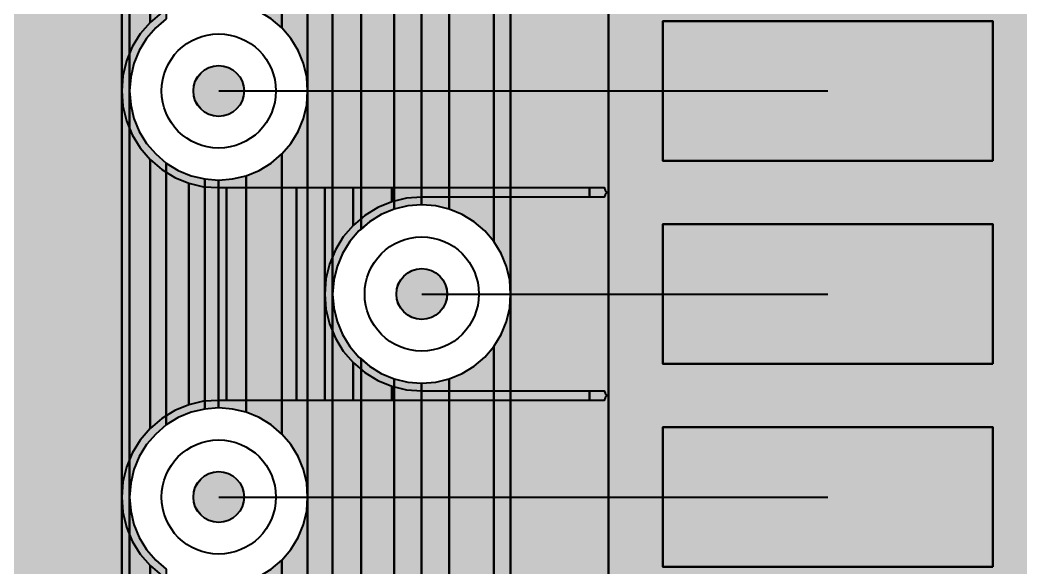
# Model space of a CAD drawing. Header units: millimetres. Extents: x 3.5 to 57, y 2.4 to 42.4.
# Drawn here: x 48.037 to 51.981, y 20.548 to 22.707 of the extents above; entities that cross this region are included whole.
import ezdxf

# ---------------------------------------------------------------- set-up
doc = ezdxf.new("R2010")
doc.units = ezdxf.units.MM
for name, color, linetype in [('bottom_copper', 7, 'Continuous'), ('drill_plated', 7, 'Continuous'), ('top_copper', 7, 'Continuous')]:
    doc.layers.add(name, color=color, linetype=linetype)

# ---------------------------------------------------------------- blocks, each defined once
blk = doc.blocks.new('Block2128')
at = {"layer": 'bottom_copper', "lineweight": 40}
for points in [[(0.6267, 0), (0.2415, 0), (0.2415, 38.9999), (0.6267, 38.9999), (0.6267, 0)], [(4.3404, 8.4999), (0.6267, 8.4999), (0.6267, 31), (4.3404, 31), (4.3404, 8.4999)], [(0.2415, 18.8353), (0.2383, 18.8902), (0.2254, 18.9438), (0.2043, 18.9947), (0.1755, 19.0417), (0.1755, 20.2289), (0.2043, 20.2759), (0.2254, 20.3268), (0.2383, 20.3804), (0.2415, 20.4353), (0.2415, 18.8353)], [(0.1755, 19.0417), (0.1398, 19.0836), (0.0979, 19.1193), (0.0509, 19.1481), (0, 19.1692), (0, 20.1014), (0.0509, 20.1225), (0.0979, 20.1513), (0.1398, 20.187), (0.1755, 20.2289), (0.1755, 19.0417)], [(0, 19.1692), (-0.0536, 19.1821), (-0.1085, 19.1864), (-0.109, 19.1863), (-0.109, 20.0843), (-0.1085, 20.0842), (-0.0536, 20.0885), (0, 20.1014), (0, 19.1692)], [(0.2415, 17.2353), (0.2383, 17.2902), (0.2254, 17.3438), (0.2043, 17.3947), (0.1755, 17.4417), (0.1755, 18.6289), (0.2043, 18.6759), (0.2254, 18.7268), (0.2383, 18.7804), (0.2415, 18.8353), (0.2415, 17.2353)], [(0.1755, 17.4417), (0.1398, 17.4836), (0.0979, 17.5193), (0.0509, 17.5481), (0, 17.5692), (0, 18.5014), (0.0509, 18.5225), (0.0979, 18.5513), (0.1398, 18.587), (0.1755, 18.6289), (0.1755, 17.4417)], [(0, 17.5692), (-0.0536, 17.5821), (-0.1085, 17.5864), (-0.109, 17.5863), (-0.109, 18.4843), (-0.1085, 18.4842), (-0.0536, 18.4885), (0, 18.5014), (0, 17.5692)]]:
    blk.add_hatch(color=7, dxfattribs=at).paths.add_polyline_path(points, flags=0)
at = {"layer": 'bottom_copper', "color": 7, "lineweight": 40}
for points in [[(0.6267, 0), (0.2415, 0), (0.2415, 38.9999), (0.6267, 38.9999), (0.6267, 0)], [(4.3404, 8.4999), (0.6267, 8.4999), (0.6267, 31), (4.3404, 31), (4.3404, 8.4999)], [(0.2415, 18.8353), (0.2383, 18.8902), (0.2254, 18.9438), (0.2043, 18.9947), (0.1755, 19.0417), (0.1755, 20.2289), (0.2043, 20.2759), (0.2254, 20.3268), (0.2383, 20.3804), (0.2415, 20.4353), (0.2415, 18.8353)], [(0.1755, 19.0417), (0.1398, 19.0836), (0.0979, 19.1193), (0.0509, 19.1481), (0, 19.1692), (0, 20.1014), (0.0509, 20.1225), (0.0979, 20.1513), (0.1398, 20.187), (0.1755, 20.2289), (0.1755, 19.0417)], [(0, 19.1692), (-0.0536, 19.1821), (-0.1085, 19.1864), (-0.109, 19.1863), (-0.109, 20.0843), (-0.1085, 20.0842), (-0.0536, 20.0885), (0, 20.1014), (0, 19.1692)], [(0.2415, 17.2353), (0.2383, 17.2902), (0.2254, 17.3438), (0.2043, 17.3947), (0.1755, 17.4417), (0.1755, 18.6289), (0.2043, 18.6759), (0.2254, 18.7268), (0.2383, 18.7804), (0.2415, 18.8353), (0.2415, 17.2353)], [(0.1755, 17.4417), (0.1398, 17.4836), (0.0979, 17.5193), (0.0509, 17.5481), (0, 17.5692), (0, 18.5014), (0.0509, 18.5225), (0.0979, 18.5513), (0.1398, 18.587), (0.1755, 18.6289), (0.1755, 17.4417)], [(0, 17.5692), (-0.0536, 17.5821), (-0.1085, 17.5864), (-0.109, 17.5863), (-0.109, 18.4843), (-0.1085, 18.4842), (-0.0536, 18.4885), (0, 18.5014), (0, 17.5692)]]:
    blk.add_lwpolyline(points, close=True, dxfattribs=at)
blk = doc.blocks.new('Block3784')
at = {"layer": 'bottom_copper', "lineweight": 40}
for points in [[(0.3404, 4.6788), (0.3385, 4.6819), (0.2736, 4.7579), (0.2415, 4.7853), (0.2415, 38.9999), (0.3404, 38.9999), (0.3404, 4.6788)], [(0.2415, 19.6353), (0.2383, 19.6902), (0.2254, 19.7438), (0.2043, 19.7947), (0.1755, 19.8417), (0.1398, 19.8836), (0.1398, 20.987), (0.1755, 21.0289), (0.2043, 21.0759), (0.2254, 21.1268), (0.2383, 21.1804), (0.2415, 21.2353), (0.2415, 19.6353)], [(0.1398, 19.8836), (0.0979, 19.9193), (0.0509, 19.9481), (0, 19.9692), (0, 20.9014), (0.0509, 20.9225), (0.0979, 20.9513), (0.1398, 20.987), (0.1398, 19.8836)], [(0.4523, 19.0914), (0.4432, 19.0836), (0.4075, 19.0417), (0.3787, 18.9947), (0.3576, 18.9438), (0.3447, 18.8902), (0.3404, 18.8353), (0.3404, 20.4353), (0.3447, 20.3804), (0.3576, 20.3268), (0.3787, 20.2759), (0.4075, 20.2289), (0.4432, 20.187), (0.4523, 20.1792), (0.4523, 19.0914)], [(0.583, 19.1692), (0.5321, 19.1481), (0.4851, 19.1193), (0.4523, 19.0914), (0.4523, 20.1792), (0.4851, 20.1513), (0.5321, 20.1225), (0.583, 20.1014), (0.583, 19.1692)], [(0.691, 19.1863), (0.6366, 19.1821), (0.583, 19.1692), (0.583, 20.1014), (0.6366, 20.0885), (0.691, 20.0843), (0.691, 19.1863)], [(0.2415, 18.0353), (0.2383, 18.0902), (0.2254, 18.1438), (0.2043, 18.1947), (0.1755, 18.2417), (0.1398, 18.2836), (0.1398, 19.387), (0.1755, 19.4289), (0.2043, 19.4759), (0.2254, 19.5268), (0.2383, 19.5804), (0.2415, 19.6353), (0.2415, 18.0353)], [(0.1398, 18.2836), (0.0979, 18.3193), (0.0509, 18.3481), (0, 18.3692), (0, 19.3014), (0.0509, 19.3225), (0.0979, 19.3513), (0.1398, 19.387), (0.1398, 18.2836)], [(0, 18.3692), (-0.0536, 18.3821), (-0.1085, 18.3864), (-0.109, 18.3863), (-0.109, 19.2843), (-0.1085, 19.2842), (-0.0536, 19.2885), (0, 19.3014), (0, 18.3692)], [(0.4523, 17.4914), (0.4432, 17.4836), (0.4075, 17.4417), (0.3787, 17.3947), (0.3576, 17.3438), (0.3447, 17.2902), (0.3404, 17.2353), (0.3404, 18.8353), (0.3447, 18.7804), (0.3576, 18.7268), (0.3787, 18.6759), (0.4075, 18.6289), (0.4432, 18.587), (0.4523, 18.5792), (0.4523, 17.4914)], [(0.583, 17.5692), (0.5321, 17.5481), (0.4851, 17.5193), (0.4523, 17.4914), (0.4523, 18.5792), (0.4851, 18.5513), (0.5321, 18.5225), (0.583, 18.5014), (0.583, 17.5692)], [(0.691, 17.5863), (0.6366, 17.5821), (0.583, 17.5692), (0.583, 18.5014), (0.6366, 18.4885), (0.691, 18.4843), (0.691, 17.5863)], [(0.2415, 16.4353), (0.2383, 16.4902), (0.2254, 16.5438), (0.2043, 16.5947), (0.1755, 16.6417), (0.1398, 16.6836), (0.1398, 17.787), (0.1755, 17.8289), (0.2043, 17.8759), (0.2254, 17.9268), (0.2383, 17.9804), (0.2415, 18.0353), (0.2415, 16.4353)], [(0.1398, 16.6836), (0.0979, 16.7193), (0.0509, 16.7481), (0, 16.7692), (0, 17.7014), (0.0509, 17.7225), (0.0979, 17.7513), (0.1398, 17.787), (0.1398, 16.6836)]]:
    blk.add_hatch(color=7, dxfattribs=at).paths.add_polyline_path(points, flags=0)
at = {"layer": 'bottom_copper', "color": 7, "lineweight": 40}
for points in [[(0.3404, 4.6788), (0.3385, 4.6819), (0.2736, 4.7579), (0.2415, 4.7853), (0.2415, 38.9999), (0.3404, 38.9999), (0.3404, 4.6788)], [(0.2415, 19.6353), (0.2383, 19.6902), (0.2254, 19.7438), (0.2043, 19.7947), (0.1755, 19.8417), (0.1398, 19.8836), (0.1398, 20.987), (0.1755, 21.0289), (0.2043, 21.0759), (0.2254, 21.1268), (0.2383, 21.1804), (0.2415, 21.2353), (0.2415, 19.6353)], [(0.1398, 19.8836), (0.0979, 19.9193), (0.0509, 19.9481), (0, 19.9692), (0, 20.9014), (0.0509, 20.9225), (0.0979, 20.9513), (0.1398, 20.987), (0.1398, 19.8836)], [(0.4523, 19.0914), (0.4432, 19.0836), (0.4075, 19.0417), (0.3787, 18.9947), (0.3576, 18.9438), (0.3447, 18.8902), (0.3404, 18.8353), (0.3404, 20.4353), (0.3447, 20.3804), (0.3576, 20.3268), (0.3787, 20.2759), (0.4075, 20.2289), (0.4432, 20.187), (0.4523, 20.1792), (0.4523, 19.0914)], [(0.583, 19.1692), (0.5321, 19.1481), (0.4851, 19.1193), (0.4523, 19.0914), (0.4523, 20.1792), (0.4851, 20.1513), (0.5321, 20.1225), (0.583, 20.1014), (0.583, 19.1692)], [(0.691, 19.1863), (0.6366, 19.1821), (0.583, 19.1692), (0.583, 20.1014), (0.6366, 20.0885), (0.691, 20.0843), (0.691, 19.1863)], [(0.2415, 18.0353), (0.2383, 18.0902), (0.2254, 18.1438), (0.2043, 18.1947), (0.1755, 18.2417), (0.1398, 18.2836), (0.1398, 19.387), (0.1755, 19.4289), (0.2043, 19.4759), (0.2254, 19.5268), (0.2383, 19.5804), (0.2415, 19.6353), (0.2415, 18.0353)], [(0.1398, 18.2836), (0.0979, 18.3193), (0.0509, 18.3481), (0, 18.3692), (0, 19.3014), (0.0509, 19.3225), (0.0979, 19.3513), (0.1398, 19.387), (0.1398, 18.2836)], [(0, 18.3692), (-0.0536, 18.3821), (-0.1085, 18.3864), (-0.109, 18.3863), (-0.109, 19.2843), (-0.1085, 19.2842), (-0.0536, 19.2885), (0, 19.3014), (0, 18.3692)], [(0.4523, 17.4914), (0.4432, 17.4836), (0.4075, 17.4417), (0.3787, 17.3947), (0.3576, 17.3438), (0.3447, 17.2902), (0.3404, 17.2353), (0.3404, 18.8353), (0.3447, 18.7804), (0.3576, 18.7268), (0.3787, 18.6759), (0.4075, 18.6289), (0.4432, 18.587), (0.4523, 18.5792), (0.4523, 17.4914)], [(0.583, 17.5692), (0.5321, 17.5481), (0.4851, 17.5193), (0.4523, 17.4914), (0.4523, 18.5792), (0.4851, 18.5513), (0.5321, 18.5225), (0.583, 18.5014), (0.583, 17.5692)], [(0.691, 17.5863), (0.6366, 17.5821), (0.583, 17.5692), (0.583, 18.5014), (0.6366, 18.4885), (0.691, 18.4843), (0.691, 17.5863)], [(0.2415, 16.4353), (0.2383, 16.4902), (0.2254, 16.5438), (0.2043, 16.5947), (0.1755, 16.6417), (0.1398, 16.6836), (0.1398, 17.787), (0.1755, 17.8289), (0.2043, 17.8759), (0.2254, 17.9268), (0.2383, 17.9804), (0.2415, 18.0353), (0.2415, 16.4353)], [(0.1398, 16.6836), (0.0979, 16.7193), (0.0509, 16.7481), (0, 16.7692), (0, 17.7014), (0.0509, 17.7225), (0.0979, 17.7513), (0.1398, 17.787), (0.1398, 16.6836)]]:
    blk.add_lwpolyline(points, close=True, dxfattribs=at)
blk = doc.blocks.new('Block4807')
at = {"layer": 'bottom_copper', "lineweight": 40}
for points in [[(7.5396, 4.9425), (3.2753, 4.9425), (3.2753, 38.9999), (7.5396, 38.9999), (7.5396, 4.9425)], [(7.6843, 19.9193), (7.6424, 19.8836), (7.6067, 19.8417), (7.5779, 19.7947), (7.5568, 19.7438), (7.5439, 19.6902), (7.5396, 19.6353), (7.5396, 21.2353), (7.5439, 21.1804), (7.5568, 21.1268), (7.5779, 21.0759), (7.6067, 21.0289), (7.6424, 20.987), (7.6843, 20.9513), (7.6843, 19.9193)], [(7.6843, 18.3193), (7.6424, 18.2836), (7.6067, 18.2417), (7.5779, 18.1947), (7.5568, 18.1438), (7.5439, 18.0902), (7.5396, 18.0353), (7.5396, 19.6353), (7.5439, 19.5804), (7.5568, 19.5268), (7.5779, 19.4759), (7.6067, 19.4289), (7.6424, 19.387), (7.6843, 19.3513), (7.6843, 18.3193)], [(7.8358, 18.3821), (7.7822, 18.3692), (7.7313, 18.3481), (7.6843, 18.3193), (7.6843, 19.3513), (7.7313, 19.3225), (7.7822, 19.3014), (7.8358, 19.2885), (7.8358, 18.3821)], [(7.8902, 18.3863), (7.8358, 18.3821), (7.8358, 19.2885), (7.8902, 19.2843), (7.8902, 18.3863)], [(7.6843, 16.7193), (7.6424, 16.6836), (7.6067, 16.6417), (7.5779, 16.5947), (7.5568, 16.5438), (7.5439, 16.4902), (7.5396, 16.4353), (7.5396, 18.0353), (7.5439, 17.9804), (7.5568, 17.9268), (7.5779, 17.8759), (7.6067, 17.8289), (7.6424, 17.787), (7.6843, 17.7513), (7.6843, 16.7193)]]:
    blk.add_hatch(color=7, dxfattribs=at).paths.add_polyline_path(points, flags=0)
at = {"layer": 'bottom_copper', "color": 7, "lineweight": 40}
for points in [[(7.5396, 4.9425), (3.2753, 4.9425), (3.2753, 38.9999), (7.5396, 38.9999), (7.5396, 4.9425)], [(7.6843, 19.9193), (7.6424, 19.8836), (7.6067, 19.8417), (7.5779, 19.7947), (7.5568, 19.7438), (7.5439, 19.6902), (7.5396, 19.6353), (7.5396, 21.2353), (7.5439, 21.1804), (7.5568, 21.1268), (7.5779, 21.0759), (7.6067, 21.0289), (7.6424, 20.987), (7.6843, 20.9513), (7.6843, 19.9193)], [(7.6843, 18.3193), (7.6424, 18.2836), (7.6067, 18.2417), (7.5779, 18.1947), (7.5568, 18.1438), (7.5439, 18.0902), (7.5396, 18.0353), (7.5396, 19.6353), (7.5439, 19.5804), (7.5568, 19.5268), (7.5779, 19.4759), (7.6067, 19.4289), (7.6424, 19.387), (7.6843, 19.3513), (7.6843, 18.3193)], [(7.8358, 18.3821), (7.7822, 18.3692), (7.7313, 18.3481), (7.6843, 18.3193), (7.6843, 19.3513), (7.7313, 19.3225), (7.7822, 19.3014), (7.8358, 19.2885), (7.8358, 18.3821)], [(7.8902, 18.3863), (7.8358, 18.3821), (7.8358, 19.2885), (7.8902, 19.2843), (7.8902, 18.3863)], [(7.6843, 16.7193), (7.6424, 16.6836), (7.6067, 16.6417), (7.5779, 16.5947), (7.5568, 16.5438), (7.5439, 16.4902), (7.5396, 16.4353), (7.5396, 18.0353), (7.5439, 17.9804), (7.5568, 17.9268), (7.5779, 17.8759), (7.6067, 17.8289), (7.6424, 17.787), (7.6843, 17.7513), (7.6843, 16.7193)]]:
    blk.add_lwpolyline(points, close=True, dxfattribs=at)
blk = doc.blocks.new('Block24421')
at = {"layer": 'top_copper', "lineweight": 40}
for points in [[(-0.112, 4.9425), (-2.0841, 4.9425), (-2.0841, 38.9999), (-0.112, 38.9999), (-0.112, 4.9425)], [(0, 19.9055), (-0.039, 19.8599), (-0.0703, 19.8088), (-0.0933, 19.7534), (-0.1073, 19.6951), (-0.112, 19.6353), (-0.112, 21.2353), (-0.1073, 21.1755), (-0.0933, 21.1172), (-0.0703, 21.0618), (-0.039, 21.0107), (0, 20.9651), (0, 19.9055)], [(0.1521, 19.9988), (0.0967, 19.9758), (0.0456, 19.9445), (0, 19.9055), (0, 20.9651), (0.0456, 20.9261), (0.0967, 20.8948), (0.1521, 20.8718), (0.1521, 19.9988)], [(0, 18.3055), (-0.039, 18.2599), (-0.0703, 18.2088), (-0.0933, 18.1534), (-0.1073, 18.0951), (-0.112, 18.0353), (-0.112, 19.6353), (-0.1073, 19.5755), (-0.0933, 19.5172), (-0.0703, 19.4618), (-0.039, 19.4107), (0, 19.3651), (0, 18.3055)], [(0.1521, 18.3988), (0.0967, 18.3758), (0.0456, 18.3445), (0, 18.3055), (0, 19.3651), (0.0456, 19.3261), (0.0967, 19.2948), (0.1521, 19.2718), (0.1521, 18.3988)], [(0.3015, 18.4163), (0.2702, 18.4163), (0.2104, 18.4128), (0.1521, 18.3988), (0.1521, 19.2718), (0.2104, 19.2578), (0.2702, 19.2543), (0.3015, 19.2543), (0.3015, 18.4163)], [(0.5763, 18.4163), (0.3015, 18.4163), (0.3015, 19.2543), (0.5763, 19.2543), (0.5763, 18.4163)], [(0.688, 18.4163), (0.5763, 18.4163), (0.5763, 19.2543), (0.688, 19.2543), (0.688, 18.4163)], [(0.8, 19.1055), (0.761, 19.0599), (0.7297, 19.0088), (0.7067, 18.9534), (0.6927, 18.8951), (0.688, 18.8353), (0.688, 19.2543), (0.8, 19.2543), (0.8, 19.1055)], [(0.9521, 19.1988), (0.8967, 19.1758), (0.8456, 19.1445), (0.8, 19.1055), (0.8, 19.2543), (0.9521, 19.2543), (0.9521, 19.1988)], [(1.7315, 19.2163), (1.0702, 19.2163), (1.0104, 19.2128), (0.9521, 19.1988), (0.9521, 19.2543), (1.7315, 19.2543), (1.7315, 19.2163)], [(0.8, 18.4163), (0.688, 18.4163), (0.688, 18.8353), (0.6927, 18.7755), (0.7067, 18.7172), (0.7297, 18.6618), (0.761, 18.6107), (0.8, 18.5651), (0.8, 18.4163)], [(0.9521, 18.4163), (0.8, 18.4163), (0.8, 18.5651), (0.8456, 18.5261), (0.8967, 18.4948), (0.9521, 18.4718), (0.9521, 18.4163)], [(1.7315, 18.4163), (0.9521, 18.4163), (0.9521, 18.4718), (1.0104, 18.4578), (1.0702, 18.4543), (1.7315, 18.4543), (1.7315, 18.4163)], [(0, 16.7055), (-0.039, 16.6599), (-0.0703, 16.6088), (-0.0933, 16.5534), (-0.1073, 16.4951), (-0.112, 16.4353), (-0.112, 18.0353), (-0.1073, 17.9755), (-0.0933, 17.9172), (-0.0703, 17.8618), (-0.039, 17.8107), (0, 17.7651), (0, 16.7055)], [(0.1521, 16.7988), (0.0967, 16.7758), (0.0456, 16.7445), (0, 16.7055), (0, 17.7651), (0.0456, 17.7261), (0.0967, 17.6948), (0.1521, 17.6718), (0.1521, 16.7988)]]:
    blk.add_hatch(color=7, dxfattribs=at).paths.add_polyline_path(points, flags=0)
at = {"layer": 'top_copper', "color": 7, "lineweight": 40}
for points in [[(-0.112, 4.9425), (-2.0841, 4.9425), (-2.0841, 38.9999), (-0.112, 38.9999), (-0.112, 4.9425)], [(0, 19.9055), (-0.039, 19.8599), (-0.0703, 19.8088), (-0.0933, 19.7534), (-0.1073, 19.6951), (-0.112, 19.6353), (-0.112, 21.2353), (-0.1073, 21.1755), (-0.0933, 21.1172), (-0.0703, 21.0618), (-0.039, 21.0107), (0, 20.9651), (0, 19.9055)], [(0.1521, 19.9988), (0.0967, 19.9758), (0.0456, 19.9445), (0, 19.9055), (0, 20.9651), (0.0456, 20.9261), (0.0967, 20.8948), (0.1521, 20.8718), (0.1521, 19.9988)], [(0, 18.3055), (-0.039, 18.2599), (-0.0703, 18.2088), (-0.0933, 18.1534), (-0.1073, 18.0951), (-0.112, 18.0353), (-0.112, 19.6353), (-0.1073, 19.5755), (-0.0933, 19.5172), (-0.0703, 19.4618), (-0.039, 19.4107), (0, 19.3651), (0, 18.3055)], [(0.1521, 18.3988), (0.0967, 18.3758), (0.0456, 18.3445), (0, 18.3055), (0, 19.3651), (0.0456, 19.3261), (0.0967, 19.2948), (0.1521, 19.2718), (0.1521, 18.3988)], [(0.3015, 18.4163), (0.2702, 18.4163), (0.2104, 18.4128), (0.1521, 18.3988), (0.1521, 19.2718), (0.2104, 19.2578), (0.2702, 19.2543), (0.3015, 19.2543), (0.3015, 18.4163)], [(0.5763, 18.4163), (0.3015, 18.4163), (0.3015, 19.2543), (0.5763, 19.2543), (0.5763, 18.4163)], [(0.688, 18.4163), (0.5763, 18.4163), (0.5763, 19.2543), (0.688, 19.2543), (0.688, 18.4163)], [(0.8, 19.1055), (0.761, 19.0599), (0.7297, 19.0088), (0.7067, 18.9534), (0.6927, 18.8951), (0.688, 18.8353), (0.688, 19.2543), (0.8, 19.2543), (0.8, 19.1055)], [(0.9521, 19.1988), (0.8967, 19.1758), (0.8456, 19.1445), (0.8, 19.1055), (0.8, 19.2543), (0.9521, 19.2543), (0.9521, 19.1988)], [(1.7315, 19.2163), (1.0702, 19.2163), (1.0104, 19.2128), (0.9521, 19.1988), (0.9521, 19.2543), (1.7315, 19.2543), (1.7315, 19.2163)], [(0.8, 18.4163), (0.688, 18.4163), (0.688, 18.8353), (0.6927, 18.7755), (0.7067, 18.7172), (0.7297, 18.6618), (0.761, 18.6107), (0.8, 18.5651), (0.8, 18.4163)], [(0.9521, 18.4163), (0.8, 18.4163), (0.8, 18.5651), (0.8456, 18.5261), (0.8967, 18.4948), (0.9521, 18.4718), (0.9521, 18.4163)], [(1.7315, 18.4163), (0.9521, 18.4163), (0.9521, 18.4718), (1.0104, 18.4578), (1.0702, 18.4543), (1.7315, 18.4543), (1.7315, 18.4163)], [(0, 16.7055), (-0.039, 16.6599), (-0.0703, 16.6088), (-0.0933, 16.5534), (-0.1073, 16.4951), (-0.112, 16.4353), (-0.112, 18.0353), (-0.1073, 17.9755), (-0.0933, 17.9172), (-0.0703, 17.8618), (-0.039, 17.8107), (0, 17.7651), (0, 16.7055)], [(0.1521, 16.7988), (0.0967, 16.7758), (0.0456, 16.7445), (0, 16.7055), (0, 17.7651), (0.0456, 17.7261), (0.0967, 17.6948), (0.1521, 17.6718), (0.1521, 16.7988)]]:
    blk.add_lwpolyline(points, close=True, dxfattribs=at)

msp = doc.modelspace()

# ---------------------------------------------------------------- hatches: boundary and pattern name
at = {"layer": 'bottom_copper', "lineweight": 40}
for points in [[(48.9184, 22.4076), (48.9127, 22.3888), (48.9034, 22.3715), (48.891, 22.3564), (48.8759, 22.344), (48.8586, 22.3347), (48.8398, 22.329), (48.8203, 22.3271), (48.8008, 22.329), (48.782, 22.3347), (48.7647, 22.344), (48.7496, 22.3564), (48.7372, 22.3715), (48.7279, 22.3888), (48.7222, 22.4076), (48.7203, 22.4271), (48.7222, 22.4466), (48.7279, 22.4654), (48.7372, 22.4827), (48.7496, 22.4978), (48.7647, 22.5102), (48.782, 22.5195), (48.8008, 22.5252), (48.8203, 22.5271), (48.8398, 22.5252), (48.8586, 22.5195), (48.8759, 22.5102), (48.891, 22.4978), (48.9034, 22.4827), (48.9127, 22.4654), (48.9184, 22.4466), (48.9203, 22.4271), (48.9184, 22.4076)], [(49.7184, 21.6076), (49.7127, 21.5888), (49.7034, 21.5715), (49.691, 21.5564), (49.6759, 21.544), (49.6586, 21.5347), (49.6398, 21.529), (49.6203, 21.5271), (49.6008, 21.529), (49.582, 21.5347), (49.5647, 21.544), (49.5496, 21.5564), (49.5372, 21.5715), (49.5279, 21.5888), (49.5222, 21.6076), (49.5203, 21.6271), (49.5222, 21.6466), (49.5279, 21.6654), (49.5372, 21.6827), (49.5496, 21.6978), (49.5647, 21.7102), (49.582, 21.7195), (49.6008, 21.7252), (49.6203, 21.7271), (49.6398, 21.7252), (49.6586, 21.7195), (49.6759, 21.7102), (49.691, 21.6978), (49.7034, 21.6827), (49.7127, 21.6654), (49.7184, 21.6466), (49.7203, 21.6271), (49.7184, 21.6076)], [(48.9184, 20.8076), (48.9127, 20.7888), (48.9034, 20.7715), (48.891, 20.7564), (48.8759, 20.744), (48.8586, 20.7347), (48.8398, 20.729), (48.8203, 20.7271), (48.8008, 20.729), (48.782, 20.7347), (48.7647, 20.744), (48.7496, 20.7564), (48.7372, 20.7715), (48.7279, 20.7888), (48.7222, 20.8076), (48.7203, 20.8271), (48.7222, 20.8466), (48.7279, 20.8654), (48.7372, 20.8827), (48.7496, 20.8978), (48.7647, 20.9102), (48.782, 20.9195), (48.8008, 20.9252), (48.8203, 20.9271), (48.8398, 20.9252), (48.8586, 20.9195), (48.8759, 20.9102), (48.891, 20.8978), (48.9034, 20.8827), (48.9127, 20.8654), (48.9184, 20.8466), (48.9203, 20.8271), (48.9184, 20.8076)]]:
    msp.add_hatch(color=7, dxfattribs=at).paths.add_polyline_path(points, flags=0)
at = {"layer": 'drill_plated', "lineweight": 40}
for points in [[(48.9184, 22.4076), (48.9127, 22.3888), (48.9034, 22.3715), (48.891, 22.3564), (48.8759, 22.344), (48.8586, 22.3347), (48.8398, 22.329), (48.8203, 22.3271), (48.8008, 22.329), (48.782, 22.3347), (48.7647, 22.344), (48.7496, 22.3564), (48.7372, 22.3715), (48.7279, 22.3888), (48.7222, 22.4076), (48.7203, 22.4271), (48.7222, 22.4466), (48.7279, 22.4654), (48.7372, 22.4827), (48.7496, 22.4978), (48.7647, 22.5102), (48.782, 22.5195), (48.8008, 22.5252), (48.8203, 22.5271), (48.8398, 22.5252), (48.8586, 22.5195), (48.8759, 22.5102), (48.891, 22.4978), (48.9034, 22.4827), (48.9127, 22.4654), (48.9184, 22.4466), (48.9203, 22.4271), (48.9184, 22.4076)], [(49.7184, 21.6076), (49.7127, 21.5888), (49.7034, 21.5715), (49.691, 21.5564), (49.6759, 21.544), (49.6586, 21.5347), (49.6398, 21.529), (49.6203, 21.5271), (49.6008, 21.529), (49.582, 21.5347), (49.5647, 21.544), (49.5496, 21.5564), (49.5372, 21.5715), (49.5279, 21.5888), (49.5222, 21.6076), (49.5203, 21.6271), (49.5222, 21.6466), (49.5279, 21.6654), (49.5372, 21.6827), (49.5496, 21.6978), (49.5647, 21.7102), (49.582, 21.7195), (49.6008, 21.7252), (49.6203, 21.7271), (49.6398, 21.7252), (49.6586, 21.7195), (49.6759, 21.7102), (49.691, 21.6978), (49.7034, 21.6827), (49.7127, 21.6654), (49.7184, 21.6466), (49.7203, 21.6271), (49.7184, 21.6076)], [(48.9184, 20.8076), (48.9127, 20.7888), (48.9034, 20.7715), (48.891, 20.7564), (48.8759, 20.744), (48.8586, 20.7347), (48.8398, 20.729), (48.8203, 20.7271), (48.8008, 20.729), (48.782, 20.7347), (48.7647, 20.744), (48.7496, 20.7564), (48.7372, 20.7715), (48.7279, 20.7888), (48.7222, 20.8076), (48.7203, 20.8271), (48.7222, 20.8466), (48.7279, 20.8654), (48.7372, 20.8827), (48.7496, 20.8978), (48.7647, 20.9102), (48.782, 20.9195), (48.8008, 20.9252), (48.8203, 20.9271), (48.8398, 20.9252), (48.8586, 20.9195), (48.8759, 20.9102), (48.891, 20.8978), (48.9034, 20.8827), (48.9127, 20.8654), (48.9184, 20.8466), (48.9203, 20.8271), (48.9184, 20.8076)]]:
    msp.add_hatch(color=7, dxfattribs=at).paths.add_polyline_path(points, flags=0)
at = {"layer": 'top_copper', "lineweight": 40}
for points in [[(51.8703, 22.1521), (50.5703, 22.1521), (50.5703, 22.7021), (51.8703, 22.7021), (51.8703, 22.1521)], [(48.9184, 22.4076), (48.9127, 22.3888), (48.9034, 22.3715), (48.891, 22.3564), (48.8759, 22.344), (48.8586, 22.3347), (48.8398, 22.329), (48.8203, 22.3271), (48.8008, 22.329), (48.782, 22.3347), (48.7647, 22.344), (48.7496, 22.3564), (48.7372, 22.3715), (48.7279, 22.3888), (48.7222, 22.4076), (48.7203, 22.4271), (48.7222, 22.4466), (48.7279, 22.4654), (48.7372, 22.4827), (48.7496, 22.4978), (48.7647, 22.5102), (48.782, 22.5195), (48.8008, 22.5252), (48.8203, 22.5271), (48.8398, 22.5252), (48.8586, 22.5195), (48.8759, 22.5102), (48.891, 22.4978), (48.9034, 22.4827), (48.9127, 22.4654), (48.9184, 22.4466), (48.9203, 22.4271), (48.9184, 22.4076)], [(50.3433, 22.0178), (50.3393, 22.0081), (50.2816, 22.0081), (50.2816, 22.0461), (50.3393, 22.0461), (50.3433, 22.0364), (50.349, 22.0271), (50.3433, 22.0178)], [(51.8703, 21.3521), (50.5703, 21.3521), (50.5703, 21.9021), (51.8703, 21.9021), (51.8703, 21.3521)], [(49.7184, 21.6076), (49.7127, 21.5888), (49.7034, 21.5715), (49.691, 21.5564), (49.6759, 21.544), (49.6586, 21.5347), (49.6398, 21.529), (49.6203, 21.5271), (49.6008, 21.529), (49.582, 21.5347), (49.5647, 21.544), (49.5496, 21.5564), (49.5372, 21.5715), (49.5279, 21.5888), (49.5222, 21.6076), (49.5203, 21.6271), (49.5222, 21.6466), (49.5279, 21.6654), (49.5372, 21.6827), (49.5496, 21.6978), (49.5647, 21.7102), (49.582, 21.7195), (49.6008, 21.7252), (49.6203, 21.7271), (49.6398, 21.7252), (49.6586, 21.7195), (49.6759, 21.7102), (49.691, 21.6978), (49.7034, 21.6827), (49.7127, 21.6654), (49.7184, 21.6466), (49.7203, 21.6271), (49.7184, 21.6076)], [(50.3433, 21.2178), (50.3393, 21.2081), (50.2816, 21.2081), (50.2816, 21.2461), (50.3393, 21.2461), (50.3433, 21.2364), (50.349, 21.2271), (50.3433, 21.2178)], [(51.8703, 20.5521), (50.5703, 20.5521), (50.5703, 21.1021), (51.8703, 21.1021), (51.8703, 20.5521)], [(48.9184, 20.8076), (48.9127, 20.7888), (48.9034, 20.7715), (48.891, 20.7564), (48.8759, 20.744), (48.8586, 20.7347), (48.8398, 20.729), (48.8203, 20.7271), (48.8008, 20.729), (48.782, 20.7347), (48.7647, 20.744), (48.7496, 20.7564), (48.7372, 20.7715), (48.7279, 20.7888), (48.7222, 20.8076), (48.7203, 20.8271), (48.7222, 20.8466), (48.7279, 20.8654), (48.7372, 20.8827), (48.7496, 20.8978), (48.7647, 20.9102), (48.782, 20.9195), (48.8008, 20.9252), (48.8203, 20.9271), (48.8398, 20.9252), (48.8586, 20.9195), (48.8759, 20.9102), (48.891, 20.8978), (48.9034, 20.8827), (48.9127, 20.8654), (48.9184, 20.8466), (48.9203, 20.8271), (48.9184, 20.8076)]]:
    msp.add_hatch(color=7, dxfattribs=at).paths.add_polyline_path(points, flags=0)

# ---------------------------------------------------------------- linework, layer by layer
at = {"layer": 'bottom_copper', "color": 7, "lineweight": 40}
for p, q in [((49.6198, 21.9781), (49.6198, 22.8761)), ((49.6198, 22.8761), (49.6198, 21.9781)), ((48.572, 22.6754), (48.5363, 22.6335)), ((48.6139, 22.7111), (48.572, 22.6754)), ((49.0686, 22.6754), (49.0267, 22.7111)), ((49.1043, 22.6335), (49.0686, 22.6754)), ((48.5363, 22.6335), (48.5075, 22.5865)), ((49.1331, 22.5865), (49.1043, 22.6335)), ((48.5075, 22.5865), (48.4864, 22.5356)), ((49.1542, 22.5356), (49.1331, 22.5865)), ((48.4864, 22.5356), (48.4735, 22.482)), ((49.1671, 22.482), (49.1542, 22.5356)), ((48.4735, 22.482), (48.4692, 22.4271)), ((49.1703, 22.4271), (49.1671, 22.482)), ((48.4692, 22.4271), (48.4735, 22.3722)), ((49.1671, 22.3722), (49.1703, 22.4271)), ((48.4735, 22.3722), (48.4864, 22.3186)), ((49.1542, 22.3186), (49.1671, 22.3722)), ((48.4864, 22.3186), (48.5075, 22.2677)), ((49.1331, 22.2677), (49.1542, 22.3186)), ((48.5075, 22.2677), (48.5363, 22.2207)), ((49.1043, 22.2207), (49.1331, 22.2677)), ((48.5363, 22.2207), (48.572, 22.1788)), ((49.0686, 22.1788), (49.1043, 22.2207)), ((48.572, 22.1788), (48.6139, 22.1431)), ((49.0267, 22.1431), (49.0686, 22.1788)), ((48.6139, 22.1431), (48.6609, 22.1143)), ((48.9797, 22.1143), (49.0267, 22.1431)), ((48.6609, 22.1143), (48.7118, 22.0932)), ((48.7118, 22.0932), (48.7654, 22.0803)), ((48.8752, 22.0803), (48.9288, 22.0932)), ((48.9288, 22.0932), (48.9797, 22.1143)), ((48.7654, 22.0803), (48.8198, 22.0761)), ((48.8198, 21.1781), (48.8198, 22.0761)), ((48.8198, 22.0761), (48.8203, 22.076)), ((48.8198, 22.0761), (48.8198, 21.1781)), ((48.8203, 22.076), (48.8752, 22.0803)), ((49.5654, 21.9739), (49.5118, 21.961)), ((49.6198, 21.9781), (49.5654, 21.9739)), ((49.6203, 21.9782), (49.6198, 21.9781)), ((49.6752, 21.9739), (49.6203, 21.9782)), ((49.7288, 21.961), (49.6752, 21.9739)), ((49.4609, 21.9399), (49.4139, 21.9111)), ((49.5118, 21.961), (49.4609, 21.9399)), ((49.7797, 21.9399), (49.7288, 21.961)), ((49.8267, 21.9111), (49.7797, 21.9399)), ((49.4139, 21.9111), (49.372, 21.8754)), ((49.8686, 21.8754), (49.8267, 21.9111)), ((49.372, 21.8754), (49.3363, 21.8335)), ((49.9043, 21.8335), (49.8686, 21.8754)), ((49.3363, 21.8335), (49.3075, 21.7865)), ((49.9331, 21.7865), (49.9043, 21.8335)), ((49.3075, 21.7865), (49.2864, 21.7356)), ((49.9542, 21.7356), (49.9331, 21.7865)), ((49.2864, 21.7356), (49.2735, 21.682)), ((49.9671, 21.682), (49.9542, 21.7356)), ((49.2735, 21.682), (49.2692, 21.6271)), ((49.9703, 21.6271), (49.9671, 21.682)), ((49.2692, 21.6271), (49.2735, 21.5722)), ((49.9671, 21.5722), (49.9703, 21.6271)), ((49.2735, 21.5722), (49.2864, 21.5186)), ((49.9542, 21.5186), (49.9671, 21.5722)), ((49.2864, 21.5186), (49.3075, 21.4677)), ((49.9331, 21.4677), (49.9542, 21.5186)), ((49.3075, 21.4677), (49.3363, 21.4207)), ((49.9043, 21.4207), (49.9331, 21.4677)), ((49.3363, 21.4207), (49.372, 21.3788)), ((49.8686, 21.3788), (49.9043, 21.4207)), ((49.372, 21.3788), (49.4139, 21.3431)), ((49.8267, 21.3431), (49.8686, 21.3788)), ((49.4139, 21.3431), (49.4609, 21.3143)), ((49.7797, 21.3143), (49.8267, 21.3431)), ((49.4609, 21.3143), (49.5118, 21.2932)), ((49.7288, 21.2932), (49.7797, 21.3143)), ((49.5118, 21.2932), (49.5654, 21.2803)), ((49.5654, 21.2803), (49.6198, 21.2761)), ((49.6198, 20.3781), (49.6198, 21.2761)), ((49.6198, 21.2761), (49.6203, 21.276)), ((49.6198, 21.2761), (49.6198, 20.3781)), ((49.6203, 21.276), (49.6752, 21.2803)), ((49.6752, 21.2803), (49.7288, 21.2932)), ((48.8198, 21.1781), (48.7654, 21.1739)), ((48.8203, 21.1782), (48.8198, 21.1781)), ((48.8752, 21.1739), (48.8203, 21.1782)), ((48.6609, 21.1399), (48.6139, 21.1111)), ((48.7118, 21.161), (48.6609, 21.1399)), ((48.7654, 21.1739), (48.7118, 21.161)), ((48.9288, 21.161), (48.8752, 21.1739)), ((48.9797, 21.1399), (48.9288, 21.161)), ((49.0267, 21.1111), (48.9797, 21.1399)), ((48.6139, 21.1111), (48.572, 21.0754)), ((49.0686, 21.0754), (49.0267, 21.1111)), ((48.572, 21.0754), (48.5363, 21.0335)), ((49.1043, 21.0335), (49.0686, 21.0754)), ((48.5363, 21.0335), (48.5075, 20.9865)), ((49.1331, 20.9865), (49.1043, 21.0335)), ((48.5075, 20.9865), (48.4864, 20.9356)), ((49.1542, 20.9356), (49.1331, 20.9865)), ((48.4864, 20.9356), (48.4735, 20.882)), ((49.1671, 20.882), (49.1542, 20.9356)), ((48.4735, 20.882), (48.4692, 20.8271)), ((49.1703, 20.8271), (49.1671, 20.882)), ((48.4692, 20.8271), (48.4735, 20.7722)), ((49.1671, 20.7722), (49.1703, 20.8271)), ((48.4735, 20.7722), (48.4864, 20.7186)), ((49.1542, 20.7186), (49.1671, 20.7722)), ((48.4864, 20.7186), (48.5075, 20.6677)), ((49.1331, 20.6677), (49.1542, 20.7186)), ((48.5075, 20.6677), (48.5363, 20.6207)), ((49.1043, 20.6207), (49.1331, 20.6677)), ((48.5363, 20.6207), (48.572, 20.5788)), ((49.0686, 20.5788), (49.1043, 20.6207)), ((48.572, 20.5788), (48.6139, 20.5431)), ((49.0267, 20.5431), (49.0686, 20.5788))]:
    msp.add_line(p, q, dxfattribs=at)
for points in [[(48.9184, 22.4076), (48.9127, 22.3888), (48.9034, 22.3715), (48.891, 22.3564), (48.8759, 22.344), (48.8586, 22.3347), (48.8398, 22.329), (48.8203, 22.3271), (48.8008, 22.329), (48.782, 22.3347), (48.7647, 22.344), (48.7496, 22.3564), (48.7372, 22.3715), (48.7279, 22.3888), (48.7222, 22.4076), (48.7203, 22.4271), (48.7222, 22.4466), (48.7279, 22.4654), (48.7372, 22.4827), (48.7496, 22.4978), (48.7647, 22.5102), (48.782, 22.5195), (48.8008, 22.5252), (48.8203, 22.5271), (48.8398, 22.5252), (48.8586, 22.5195), (48.8759, 22.5102), (48.891, 22.4978), (48.9034, 22.4827), (48.9127, 22.4654), (48.9184, 22.4466), (48.9203, 22.4271), (48.9184, 22.4076)], [(49.7184, 21.6076), (49.7127, 21.5888), (49.7034, 21.5715), (49.691, 21.5564), (49.6759, 21.544), (49.6586, 21.5347), (49.6398, 21.529), (49.6203, 21.5271), (49.6008, 21.529), (49.582, 21.5347), (49.5647, 21.544), (49.5496, 21.5564), (49.5372, 21.5715), (49.5279, 21.5888), (49.5222, 21.6076), (49.5203, 21.6271), (49.5222, 21.6466), (49.5279, 21.6654), (49.5372, 21.6827), (49.5496, 21.6978), (49.5647, 21.7102), (49.582, 21.7195), (49.6008, 21.7252), (49.6203, 21.7271), (49.6398, 21.7252), (49.6586, 21.7195), (49.6759, 21.7102), (49.691, 21.6978), (49.7034, 21.6827), (49.7127, 21.6654), (49.7184, 21.6466), (49.7203, 21.6271), (49.7184, 21.6076)], [(48.9184, 20.8076), (48.9127, 20.7888), (48.9034, 20.7715), (48.891, 20.7564), (48.8759, 20.744), (48.8586, 20.7347), (48.8398, 20.729), (48.8203, 20.7271), (48.8008, 20.729), (48.782, 20.7347), (48.7647, 20.744), (48.7496, 20.7564), (48.7372, 20.7715), (48.7279, 20.7888), (48.7222, 20.8076), (48.7203, 20.8271), (48.7222, 20.8466), (48.7279, 20.8654), (48.7372, 20.8827), (48.7496, 20.8978), (48.7647, 20.9102), (48.782, 20.9195), (48.8008, 20.9252), (48.8203, 20.9271), (48.8398, 20.9252), (48.8586, 20.9195), (48.8759, 20.9102), (48.891, 20.8978), (48.9034, 20.8827), (48.9127, 20.8654), (48.9184, 20.8466), (48.9203, 20.8271), (48.9184, 20.8076)]]:
    msp.add_lwpolyline(points, close=True, dxfattribs=at)
for centre, major_axis in [((48.8203, 22.4271), (0.225, 0)), ((48.8203, 22.4271), (0.1, 0)), ((49.6203, 21.6271), (0.225, 0)), ((49.6203, 21.6271), (0.1, 0)), ((48.8203, 20.8271), (0.225, 0)), ((48.8203, 20.8271), (0.1, 0))]:
    msp.add_ellipse(centre, major_axis=major_axis, ratio=1, dxfattribs=at)
at = {"layer": 'drill_plated', "color": 7, "lineweight": 40}
for points in [[(48.9184, 22.4076), (48.9127, 22.3888), (48.9034, 22.3715), (48.891, 22.3564), (48.8759, 22.344), (48.8586, 22.3347), (48.8398, 22.329), (48.8203, 22.3271), (48.8008, 22.329), (48.782, 22.3347), (48.7647, 22.344), (48.7496, 22.3564), (48.7372, 22.3715), (48.7279, 22.3888), (48.7222, 22.4076), (48.7203, 22.4271), (48.7222, 22.4466), (48.7279, 22.4654), (48.7372, 22.4827), (48.7496, 22.4978), (48.7647, 22.5102), (48.782, 22.5195), (48.8008, 22.5252), (48.8203, 22.5271), (48.8398, 22.5252), (48.8586, 22.5195), (48.8759, 22.5102), (48.891, 22.4978), (48.9034, 22.4827), (48.9127, 22.4654), (48.9184, 22.4466), (48.9203, 22.4271), (48.9184, 22.4076)], [(49.7184, 21.6076), (49.7127, 21.5888), (49.7034, 21.5715), (49.691, 21.5564), (49.6759, 21.544), (49.6586, 21.5347), (49.6398, 21.529), (49.6203, 21.5271), (49.6008, 21.529), (49.582, 21.5347), (49.5647, 21.544), (49.5496, 21.5564), (49.5372, 21.5715), (49.5279, 21.5888), (49.5222, 21.6076), (49.5203, 21.6271), (49.5222, 21.6466), (49.5279, 21.6654), (49.5372, 21.6827), (49.5496, 21.6978), (49.5647, 21.7102), (49.582, 21.7195), (49.6008, 21.7252), (49.6203, 21.7271), (49.6398, 21.7252), (49.6586, 21.7195), (49.6759, 21.7102), (49.691, 21.6978), (49.7034, 21.6827), (49.7127, 21.6654), (49.7184, 21.6466), (49.7203, 21.6271), (49.7184, 21.6076)], [(48.9184, 20.8076), (48.9127, 20.7888), (48.9034, 20.7715), (48.891, 20.7564), (48.8759, 20.744), (48.8586, 20.7347), (48.8398, 20.729), (48.8203, 20.7271), (48.8008, 20.729), (48.782, 20.7347), (48.7647, 20.744), (48.7496, 20.7564), (48.7372, 20.7715), (48.7279, 20.7888), (48.7222, 20.8076), (48.7203, 20.8271), (48.7222, 20.8466), (48.7279, 20.8654), (48.7372, 20.8827), (48.7496, 20.8978), (48.7647, 20.9102), (48.782, 20.9195), (48.8008, 20.9252), (48.8203, 20.9271), (48.8398, 20.9252), (48.8586, 20.9195), (48.8759, 20.9102), (48.891, 20.8978), (48.9034, 20.8827), (48.9127, 20.8654), (48.9184, 20.8466), (48.9203, 20.8271), (48.9184, 20.8076)]]:
    msp.add_lwpolyline(points, close=True, dxfattribs=at)
for centre in [(48.8203, 22.4271), (49.6203, 21.6271), (48.8203, 20.8271)]:
    msp.add_ellipse(centre, major_axis=(0.1, 0), ratio=1, dxfattribs=at)
at = {"layer": 'top_copper', "color": 7, "lineweight": 40}
for p, q in [((48.5957, 22.7363), (48.5501, 22.6973)), ((48.5501, 22.6973), (48.5111, 22.6517)), ((50.5703, 22.7021), (50.5703, 22.1521)), ((51.8703, 22.7021), (50.5703, 22.7021)), ((51.8703, 22.1521), (51.8703, 22.7021)), ((48.5111, 22.6517), (48.4798, 22.6006)), ((48.4798, 22.6006), (48.4568, 22.5452)), ((48.4568, 22.5452), (48.4428, 22.4869)), ((48.4428, 22.4869), (48.4381, 22.4271)), ((48.4381, 22.4271), (48.4428, 22.3673)), ((48.8203, 22.4271), (51.2203, 22.4271)), ((48.4428, 22.3673), (48.4568, 22.309)), ((48.4568, 22.309), (48.4798, 22.2536)), ((48.4798, 22.2536), (48.5111, 22.2025)), ((48.5111, 22.2025), (48.5501, 22.1569)), ((48.5501, 22.1569), (48.5957, 22.1179)), ((50.5703, 22.1521), (51.8703, 22.1521)), ((48.5957, 22.1179), (48.6468, 22.0866)), ((48.6468, 22.0866), (48.7022, 22.0636)), ((48.7022, 22.0636), (48.7605, 22.0496)), ((48.7605, 22.0496), (48.8203, 22.0461)), ((48.8203, 22.0461), (50.2816, 22.0461)), ((50.2816, 22.0081), (50.2816, 22.0461)), ((50.2816, 22.0461), (50.3393, 22.0461)), ((50.2816, 22.0461), (50.2816, 22.0081)), ((50.3393, 22.0461), (50.3433, 22.0364)), ((49.5605, 22.0046), (49.5022, 21.9906)), ((49.6203, 22.0081), (49.5605, 22.0046)), ((50.2816, 22.0081), (49.6203, 22.0081)), ((50.3393, 22.0081), (50.2816, 22.0081)), ((50.3433, 22.0178), (50.3393, 22.0081)), ((50.3433, 22.0364), (50.349, 22.0271)), ((50.349, 22.0271), (50.3433, 22.0178)), ((49.4468, 21.9676), (49.3957, 21.9363)), ((49.5022, 21.9906), (49.4468, 21.9676)), ((49.3957, 21.9363), (49.3501, 21.8973)), ((49.3501, 21.8973), (49.3111, 21.8517)), ((50.5703, 21.9021), (50.5703, 21.3521)), ((51.8703, 21.9021), (50.5703, 21.9021)), ((51.8703, 21.3521), (51.8703, 21.9021)), ((49.3111, 21.8517), (49.2798, 21.8006)), ((49.2798, 21.8006), (49.2568, 21.7452)), ((49.2568, 21.7452), (49.2428, 21.6869)), ((49.2428, 21.6869), (49.2381, 21.6271)), ((49.2381, 21.6271), (49.2428, 21.5673)), ((49.6203, 21.6271), (51.2203, 21.6271)), ((49.2428, 21.5673), (49.2568, 21.509)), ((49.2568, 21.509), (49.2798, 21.4536)), ((49.2798, 21.4536), (49.3111, 21.4025)), ((49.3111, 21.4025), (49.3501, 21.3569)), ((49.3501, 21.3569), (49.3957, 21.3179)), ((50.5703, 21.3521), (51.8703, 21.3521)), ((49.3957, 21.3179), (49.4468, 21.2866)), ((49.4468, 21.2866), (49.5022, 21.2636)), ((49.5022, 21.2636), (49.5605, 21.2496)), ((49.5605, 21.2496), (49.6203, 21.2461)), ((49.6203, 21.2461), (50.2816, 21.2461)), ((50.2816, 21.2081), (50.2816, 21.2461)), ((50.2816, 21.2461), (50.3393, 21.2461)), ((50.2816, 21.2461), (50.2816, 21.2081)), ((50.3393, 21.2461), (50.3433, 21.2364)), ((50.3433, 21.2178), (50.3393, 21.2081)), ((50.3433, 21.2364), (50.349, 21.2271)), ((50.349, 21.2271), (50.3433, 21.2178)), ((48.7022, 21.1906), (48.6468, 21.1676)), ((48.7605, 21.2046), (48.7022, 21.1906)), ((48.8203, 21.2081), (48.7605, 21.2046)), ((50.2816, 21.2081), (48.8203, 21.2081)), ((50.3393, 21.2081), (50.2816, 21.2081)), ((48.6468, 21.1676), (48.5957, 21.1363)), ((48.5957, 21.1363), (48.5501, 21.0973)), ((50.5703, 21.1021), (50.5703, 20.5521)), ((51.8703, 21.1021), (50.5703, 21.1021)), ((51.8703, 20.5521), (51.8703, 21.1021)), ((48.5501, 21.0973), (48.5111, 21.0517)), ((48.5111, 21.0517), (48.4798, 21.0006)), ((48.4798, 21.0006), (48.4568, 20.9452)), ((48.4568, 20.9452), (48.4428, 20.8869)), ((48.4428, 20.8869), (48.4381, 20.8271)), ((48.4381, 20.8271), (48.4428, 20.7673)), ((48.8203, 20.8271), (51.2203, 20.8271)), ((48.4428, 20.7673), (48.4568, 20.709)), ((48.4568, 20.709), (48.4798, 20.6536)), ((48.4798, 20.6536), (48.5111, 20.6025)), ((48.5111, 20.6025), (48.5501, 20.5569)), ((48.5501, 20.5569), (48.5957, 20.5179)), ((50.5703, 20.5521), (51.8703, 20.5521))]:
    msp.add_line(p, q, dxfattribs=at)
for points in [[(51.8703, 22.1521), (50.5703, 22.1521), (50.5703, 22.7021), (51.8703, 22.7021), (51.8703, 22.1521)], [(48.9184, 22.4076), (48.9127, 22.3888), (48.9034, 22.3715), (48.891, 22.3564), (48.8759, 22.344), (48.8586, 22.3347), (48.8398, 22.329), (48.8203, 22.3271), (48.8008, 22.329), (48.782, 22.3347), (48.7647, 22.344), (48.7496, 22.3564), (48.7372, 22.3715), (48.7279, 22.3888), (48.7222, 22.4076), (48.7203, 22.4271), (48.7222, 22.4466), (48.7279, 22.4654), (48.7372, 22.4827), (48.7496, 22.4978), (48.7647, 22.5102), (48.782, 22.5195), (48.8008, 22.5252), (48.8203, 22.5271), (48.8398, 22.5252), (48.8586, 22.5195), (48.8759, 22.5102), (48.891, 22.4978), (48.9034, 22.4827), (48.9127, 22.4654), (48.9184, 22.4466), (48.9203, 22.4271), (48.9184, 22.4076)], [(50.3433, 22.0178), (50.3393, 22.0081), (50.2816, 22.0081), (50.2816, 22.0461), (50.3393, 22.0461), (50.3433, 22.0364), (50.349, 22.0271), (50.3433, 22.0178)], [(51.8703, 21.3521), (50.5703, 21.3521), (50.5703, 21.9021), (51.8703, 21.9021), (51.8703, 21.3521)], [(49.7184, 21.6076), (49.7127, 21.5888), (49.7034, 21.5715), (49.691, 21.5564), (49.6759, 21.544), (49.6586, 21.5347), (49.6398, 21.529), (49.6203, 21.5271), (49.6008, 21.529), (49.582, 21.5347), (49.5647, 21.544), (49.5496, 21.5564), (49.5372, 21.5715), (49.5279, 21.5888), (49.5222, 21.6076), (49.5203, 21.6271), (49.5222, 21.6466), (49.5279, 21.6654), (49.5372, 21.6827), (49.5496, 21.6978), (49.5647, 21.7102), (49.582, 21.7195), (49.6008, 21.7252), (49.6203, 21.7271), (49.6398, 21.7252), (49.6586, 21.7195), (49.6759, 21.7102), (49.691, 21.6978), (49.7034, 21.6827), (49.7127, 21.6654), (49.7184, 21.6466), (49.7203, 21.6271), (49.7184, 21.6076)], [(50.3433, 21.2178), (50.3393, 21.2081), (50.2816, 21.2081), (50.2816, 21.2461), (50.3393, 21.2461), (50.3433, 21.2364), (50.349, 21.2271), (50.3433, 21.2178)], [(51.8703, 20.5521), (50.5703, 20.5521), (50.5703, 21.1021), (51.8703, 21.1021), (51.8703, 20.5521)], [(48.9184, 20.8076), (48.9127, 20.7888), (48.9034, 20.7715), (48.891, 20.7564), (48.8759, 20.744), (48.8586, 20.7347), (48.8398, 20.729), (48.8203, 20.7271), (48.8008, 20.729), (48.782, 20.7347), (48.7647, 20.744), (48.7496, 20.7564), (48.7372, 20.7715), (48.7279, 20.7888), (48.7222, 20.8076), (48.7203, 20.8271), (48.7222, 20.8466), (48.7279, 20.8654), (48.7372, 20.8827), (48.7496, 20.8978), (48.7647, 20.9102), (48.782, 20.9195), (48.8008, 20.9252), (48.8203, 20.9271), (48.8398, 20.9252), (48.8586, 20.9195), (48.8759, 20.9102), (48.891, 20.8978), (48.9034, 20.8827), (48.9127, 20.8654), (48.9184, 20.8466), (48.9203, 20.8271), (48.9184, 20.8076)]]:
    msp.add_lwpolyline(points, close=True, dxfattribs=at)
for centre, major_axis in [((48.8203, 22.4271), (0.225, 0)), ((48.8203, 22.4271), (0.1, 0)), ((49.6203, 21.6271), (0.225, 0)), ((49.6203, 21.6271), (0.1, 0)), ((48.8203, 20.8271), (0.225, 0)), ((48.8203, 20.8271), (0.1, 0))]:
    msp.add_ellipse(centre, major_axis=major_axis, ratio=1, dxfattribs=at)

# ---------------------------------------------------------------- block references
at = {"layer": 'bottom_copper'}
for name, p in [('Block4807', (40.9296, 2.7918)), ('Block3784', (48.9288, 2.7918)), ('Block2128', (49.7288, 2.7918))]:
    msp.add_blockref(name, p, dxfattribs=at)
at = {"layer": 'top_copper'}
msp.add_blockref('Block24421', (48.5501, 2.7918), dxfattribs=at)

doc.saveas('drawing.dxf')
